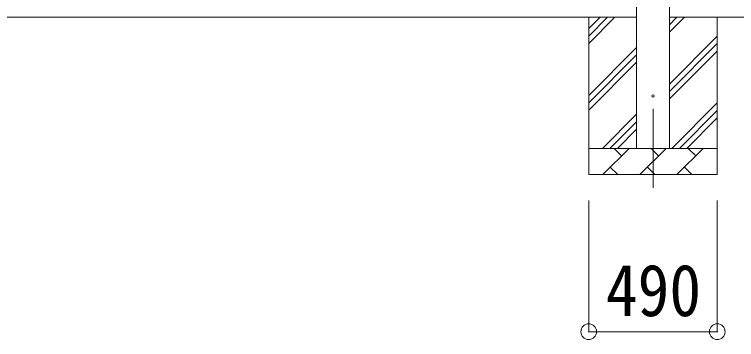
# Model space of a CAD drawing. Units: millimetres at full size, sheet at 1:60; details may follow other scales. Extents: x -16864 to 16864, y -11640 to 11640.
# Drawn here: x -9485 to -6733, y -8637 to -7398 of the extents above; entities that cross this region are included whole.
import ezdxf
from ezdxf.enums import TextEntityAlignment as Align

# ---------------------------------------------------------------- set-up
doc = ezdxf.new("R2010")
doc.units = ezdxf.units.MM
doc.header["$LTSCALE"] = 60
doc.header["$PDMODE"] = 32
doc.header["$PDSIZE"] = 60
doc.linetypes.add('CHAIN1', pattern=[8, 5, -1, 1, -1])
for name, color, linetype, lineweight in [('0-1_Defpoints', 2, 'Continuous', 9), ('0-2_TEXT1', 4, 'Continuous', 9), ('0-3_SHAPE', 5, 'Continuous', 5), ('0-8_TABLE1', 6, 'Continuous', 9)]:
    doc.layers.add(name, color=color, linetype=linetype, lineweight=lineweight)
doc.styles.add('ＭＳ ゴシック', font='')
doc.styles.get('ＭＳ ゴシック').set_extended_font_data('MS Gothic')

msp = doc.modelspace()

# ---------------------------------------------------------------- linework, layer by layer
at = {"layer": '0-1_Defpoints', "color": 7, "linetype": 'CHAIN1'}
msp.add_line((-7051.05, -7758.15), (-7051.05, -8107.15), dxfattribs=at)
at = {"layer": '0-2_TEXT1'}
for p, q in [((-7113.55, -7908.15), (-7113.55, -4408.15)), ((-6988.55, -4408.15), (-6988.55, -7908.15))]:
    msp.add_line(p, q, dxfattribs=at)
msp.add_circle((-7051.05, -7708.15), 4.5, dxfattribs=at)
at = {"layer": '0-3_SHAPE', "color": 7, "lineweight": 9}
for p, q in [((-7113.55, -7408.15), (-10461.55, -7408.15)), ((-7296.05, -7408.15), (-7296.05, -8008.15)), ((-7296.05, -7451.63), (-7252.57, -7408.15)), ((-7296.05, -7479.92), (-7224.28, -7408.15)), ((-7296.05, -7508.2), (-7196, -7408.15)), ((-6988.55, -7408.15), (-6218.55, -7408.15)), ((-6988.55, -7436.98), (-6959.72, -7408.15)), ((-6988.55, -7465.26), (-6931.44, -7408.15)), ((-6806.05, -7408.15), (-6806.05, -8008.15)), ((-6988.55, -7663.25), (-6806.05, -7480.75)), ((-6988.55, -7691.54), (-6806.05, -7509.04)), ((-7296.05, -7706.19), (-7113.55, -7523.69)), ((-6988.55, -7719.82), (-6806.05, -7537.32)), ((-7296.05, -7734.48), (-7113.55, -7551.98)), ((-7296.05, -7762.76), (-7113.55, -7580.26)), ((-6978.89, -7908.15), (-6806.05, -7735.31)), ((-7243.45, -7908.15), (-7113.55, -7778.25)), ((-6950.61, -7908.15), (-6806.05, -7763.59)), ((-7215.17, -7908.15), (-7113.55, -7806.54)), ((-6922.32, -7908.15), (-6806.05, -7791.88)), ((-7186.88, -7908.15), (-7113.55, -7834.82)), ((-7296.05, -7908.15), (-6806.05, -7908.15)), ((-7242.47, -8008.15), (-7142.47, -7908.15)), ((-7171.02, -7936.71), (-7199.58, -7908.15)), ((-7101.05, -8008.15), (-7001.05, -7908.15)), ((-7029.6, -7936.71), (-7058.16, -7908.15)), ((-6959.63, -8008.15), (-6859.63, -7908.15)), ((-6888.18, -7936.71), (-6916.73, -7908.15)), ((-7213.92, -7979.6), (-7185.36, -8008.15)), ((-7072.5, -7979.6), (-7043.94, -8008.15)), ((-6931.07, -7979.6), (-6902.52, -8008.15)), ((-6806.05, -8008.15), (-7296.05, -8008.15))]:
    msp.add_line(p, q, dxfattribs=at)
at = {"layer": '0-8_TABLE1'}
for p, q in [((-7296.05, -8607.15), (-7296.05, -8107.15)), ((-6806.05, -8607.15), (-6806.05, -8107.15)), ((-7296.05, -8607.15), (-6806.05, -8607.15))]:
    msp.add_line(p, q, dxfattribs=at)
for p in [(-7296.05, -8607.15), (-6806.05, -8607.15)]:
    msp.add_point(p, dxfattribs=at)

# ---------------------------------------------------------------- texts
at = {"layer": '0-8_TABLE1', "color": 7, "style": 'ＭＳ ゴシック', "width": 0.9}
msp.add_text('490', height=197.9, dxfattribs=at).set_placement((-7231.05, -8607.15), align=Align.BOTTOM_LEFT)

doc.saveas('drawing.dxf')
